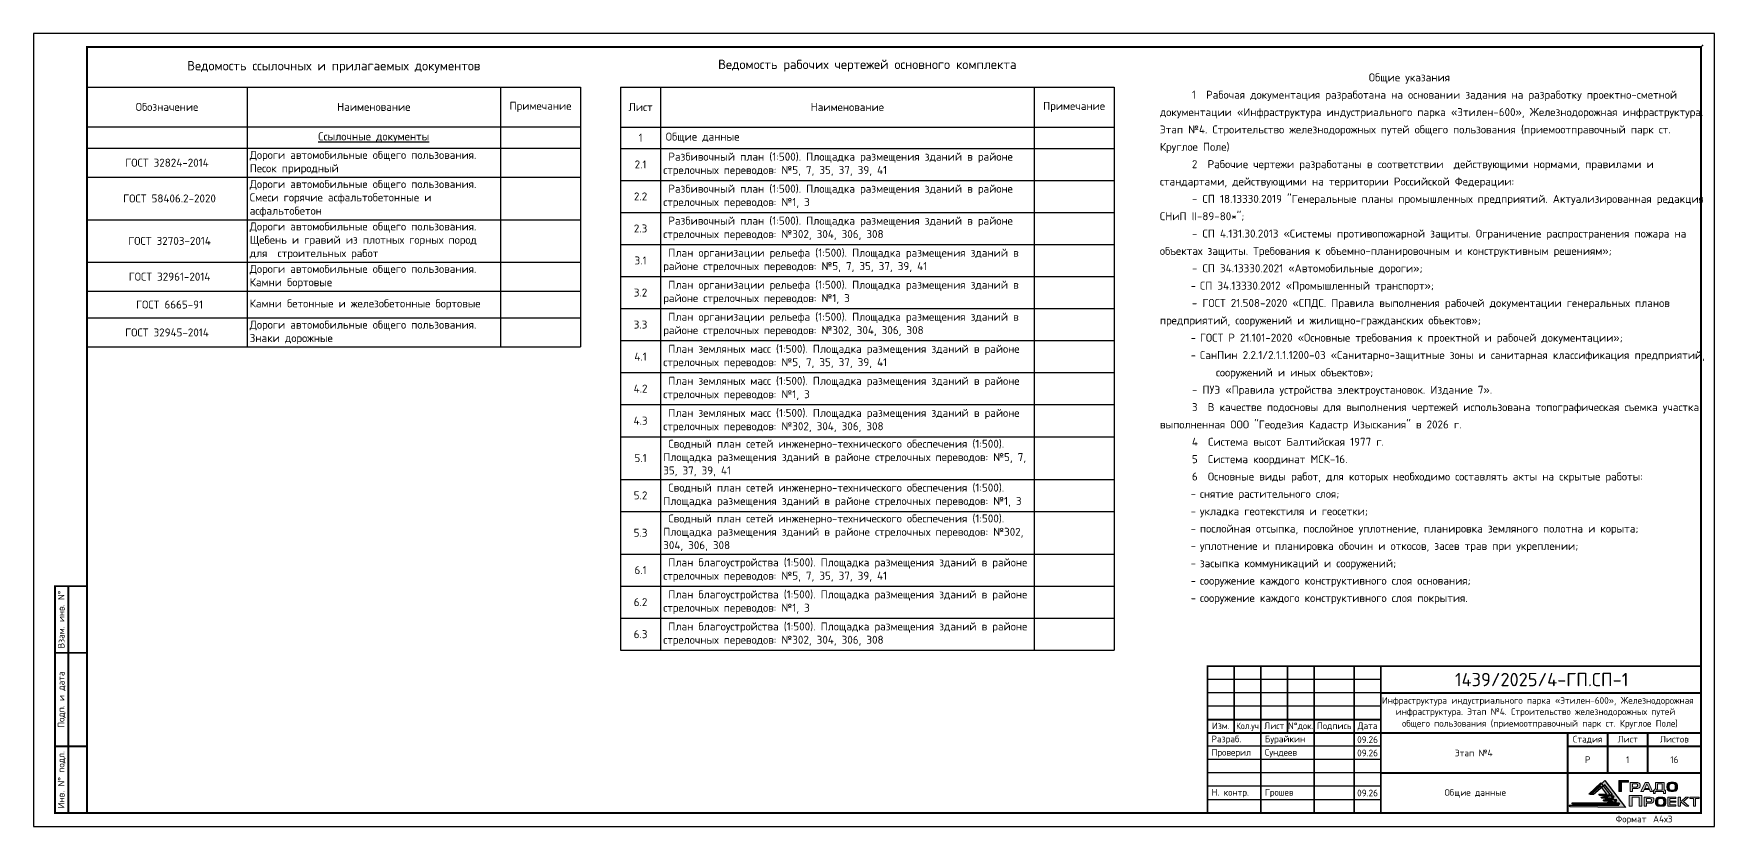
# Paper-space layout 'л.1_ОД' of a CAD drawing. Header units: metres. Extents: x 0 to 630, y 0 to 297.
import ezdxf
from ezdxf.enums import TextEntityAlignment as Align

# ---------------------------------------------------------------- set-up
doc = ezdxf.new("R2010")
doc.units = ezdxf.units.M
doc.layers.add('_Рамка-текст', color=7, linetype='Continuous')
doc.layers.add('ПП_Рамка_ДинамическийФормат', color=7, linetype='Continuous')
doc.layers.add('Текст', color=7, linetype='Continuous', lineweight=30)
doc.styles.add('ISOCPEUR', font='isocpeur.ttf')
doc.styles.add('СПДС', font='isocpeur.ttf')
doc.styles.add('СПДС 2.5', font='isocpeur.ttf', dxfattribs={"width": 0.8, "height": 2.5})

# ---------------------------------------------------------------- blocks, each defined once
blk = doc.blocks.new('*U8')
at = {"layer": 'ПП_Рамка_ДинамическийФормат', "linetype": 'Continuous', "lineweight": 30, "true_color": 0x0c6001}
h = blk.add_hatch(color=88, dxfattribs=at)
h.dxf.hatch_style = 1
h.paths.add_polyline_path([(583.4, 11.89), (588.95, 17.21), (596.72, 7.1), (575.95, 7.34), (575.59, 7.93), (594.24, 7.93), (593.87, 8.41), (594.5, 8.41), (594.28, 8.69), (590.46, 8.69), (590.04, 9.24), (593.23, 9.24), (592.86, 9.72), (593.49, 9.73), (593.27, 10), (589.47, 10), (589.04, 10.56), (592.22, 10.56), (591.86, 11.03), (592.48, 11.04), (592.26, 11.33), (588.45, 11.32), (588.02, 11.87), (591.84, 11.88), (588.98, 15.58), (584.72, 11.89)])
at = {"layer": 'ПП_Рамка_ДинамическийФормат', "linetype": 'Continuous', "lineweight": 30, "true_color": 0x033c8c}
h = blk.add_hatch(color=156, dxfattribs=at)
h.dxf.hatch_style = 1
h.paths.add_polyline_path([(582.93, 12.05), (587.41, 16.35), (593.69, 8.19), (576.92, 8.38), (576.62, 8.85), (591.68, 8.85), (591.39, 9.24), (591.89, 9.24), (591.72, 9.47), (588.63, 9.47), (588.29, 9.91), (590.87, 9.91), (590.57, 10.3), (591.08, 10.3), (590.9, 10.53), (587.83, 10.53), (587.48, 10.98), (590.05, 10.98), (589.76, 11.36), (590.26, 11.36), (590.08, 11.6), (587.01, 11.59), (586.66, 12.04), (589.74, 12.04), (587.44, 15.03), (584, 12.05)])
at = {"layer": 'ПП_Рамка_ДинамическийФормат', "linetype": 'Continuous', "lineweight": 0, "true_color": 0x033c8c}
h = blk.add_hatch(color=156, dxfattribs=at)
h.dxf.hatch_style = 1
h.paths.add_polyline_path([(594.23, 13.1), (595.23, 13.1), (595.23, 16.53), (597.8, 16.53), (597.8, 17.14), (594.23, 17.14)])
h = blk.add_hatch(color=156, dxfattribs=at)
h.dxf.hatch_style = 1
h.paths.add_polyline_path([(601.81, 16.19, 0.129761), (600.77, 16.46), (598.48, 16.46), (598.48, 13.1), (599.33, 13.1), (599.33, 14.21), (600.8, 14.21, 0.148195), (601.76, 14.43, 0.229809), (602.12, 15.01), (602.12, 15.6, 0.271278)])
h.paths.add_polyline_path([(599.32, 15.95), (600.58, 15.95, -0.094959), (600.98, 15.88, -0.198887), (601.19, 15.68, -0.099141), (601.26, 15.31, -0.182798), (601.11, 14.9, -0.188884), (600.82, 14.74, -0.015492), (600.55, 14.72), (599.32, 14.72)], flags=16)
h.paths.add_polyline_path([(605.32, 16.48), (604.01, 16.48), (602.49, 13.1), (603.39, 13.1), (603.65, 13.79), (605.68, 13.79), (605.99, 13.1), (606.83, 13.1)])
h.paths.add_polyline_path([(604.67, 15.96), (605.5, 14.23), (603.87, 14.23)], flags=16)
h.paths.add_polyline_path([(611.21, 16.47), (607.94, 16.47), (607.94, 14.64, -0.224), (607.59, 13.73), (607.48, 13.62), (607.13, 13.62), (607.13, 12.35), (607.83, 12.35), (607.83, 13.1), (610.91, 13.1), (610.91, 12.36), (611.64, 12.36), (611.64, 13.62), (611.21, 13.62)])
h.paths.add_polyline_path([(608.73, 15.97), (610.42, 15.97), (610.42, 13.6), (608.33, 13.6), (608.34, 13.66), (608.41, 13.69), (608.48, 13.76, 0.193412), (608.73, 14.4)], flags=16)
h.paths.add_polyline_path([(602.77, 11.58), (598.11, 11.58), (598.11, 7.56), (599.13, 7.56), (599.13, 10.93), (601.75, 10.93), (601.75, 7.56), (602.77, 7.56)])
h.paths.add_polyline_path([(607.29, 9.47), (607.29, 10.05, 0.311605), (607.01, 10.64, 0.129761), (605.97, 10.91), (603.68, 10.91), (603.68, 7.56), (604.53, 7.56), (604.53, 8.66), (606, 8.66, 0.148195), (606.96, 8.89, 0.267677)])
h.paths.add_polyline_path([(604.53, 10.41), (605.78, 10.41, -0.094959), (606.19, 10.33, -0.198887), (606.4, 10.13, -0.099141), (606.47, 9.76, -0.182798), (606.32, 9.35, -0.188884), (606.03, 9.2, -0.015492), (605.76, 9.18), (604.53, 9.18)], flags=16)
h.paths.add_polyline_path([(615.51, 9.48), (613.33, 9.48), (613.33, 10.41), (615.61, 10.41), (615.61, 10.91), (612.53, 10.91), (612.53, 7.56), (615.61, 7.56), (615.61, 8.01), (613.33, 8.01), (613.33, 9.04), (615.51, 9.04)])
h.paths.add_polyline_path([(617.25, 10.91), (616.45, 10.91), (616.45, 7.56), (617.25, 7.56), (617.25, 9), (617.73, 9), (619.41, 7.56), (620.42, 7.56), (618.4, 9.26), (620.26, 10.91), (619.28, 10.91), (617.72, 9.5), (617.25, 9.5)])
h.paths.add_polyline_path([(622.96, 10.4), (624.32, 10.4), (624.32, 10.91), (620.79, 10.91), (620.79, 10.4), (622.15, 10.4), (622.15, 7.56), (622.96, 7.56)])
h = blk.add_hatch(color=156, dxfattribs=at)
h.dxf.hatch_style = 1
edge = h.paths.add_edge_path()
edge.add_spline(control_points=[(614.18, 13.1), (614.31, 13.1), (614.55, 13.1), (614.88, 13.12), (615.17, 13.17), (615.43, 13.26), (615.66, 13.35), (615.86, 13.54), (616.04, 13.82), (616.16, 14.32), (616.15, 14.7), (616.14, 14.94), (616.14, 15.1), (616.14, 15.39), (616.04, 15.79), (615.86, 16.07), (615.66, 16.26), (615.43, 16.36), (615.17, 16.45), (614.88, 16.5), (614.55, 16.51), (614.31, 16.51), (614.18, 16.51), (614.05, 16.51), (613.82, 16.51), (613.49, 16.5), (613.2, 16.45), (612.94, 16.36), (612.71, 16.26), (612.51, 16.07), (612.33, 15.79), (612.23, 15.39), (612.23, 15.1), (612.23, 14.94), (612.22, 14.7), (612.21, 14.32), (612.33, 13.82), (612.51, 13.54), (612.71, 13.35), (612.94, 13.26), (613.2, 13.17), (613.49, 13.12), (613.82, 13.1), (614.05, 13.1), (614.18, 13.1)], knot_values=[0, 0, 0, 0, 0.392432, 0.709081, 0.998708, 1.278127, 1.53821, 1.728059, 2.110629, 2.5013, 3.242256, 3.242256, 3.242256, 3.711066, 4.101736, 4.484307, 4.674156, 4.934238, 5.213657, 5.503284, 5.819934, 6.212366, 6.212366, 6.212366, 6.590896, 6.907546, 7.197173, 7.476592, 7.736674, 7.926524, 8.309094, 8.699764, 9.168574, 9.168574, 9.168574, 9.90953, 10.300201, 10.682771, 10.87262, 11.132703, 11.412122, 11.701749, 12.018398, 12.396929, 12.396929, 12.396929, 12.396929], degree=3, periodic=0)
edge = h.paths.add_edge_path(flags=16)
edge.add_spline(control_points=[(613.07, 14.94), (613.07, 14.88), (613.07, 14.8), (613.07, 14.81), (613.07, 14.69), (613.06, 14.48), (613.1, 14.21), (613.14, 14), (613.23, 13.87), (613.29, 13.75), (613.41, 13.68), (613.54, 13.61), (613.7, 13.6), (613.89, 13.59), (614.04, 13.58), (614.15, 13.58), (614.18, 13.58), (614.22, 13.58), (614.32, 13.58), (614.48, 13.59), (614.66, 13.6), (614.83, 13.61), (614.96, 13.68), (615.07, 13.74), (615.14, 13.87), (615.22, 13.99), (615.27, 14.2), (615.31, 14.47), (615.3, 14.69), (615.3, 14.81), (615.3, 14.93), (615.31, 15.14), (615.27, 15.41), (615.23, 15.62), (615.14, 15.75), (615.07, 15.87), (614.96, 15.93), (614.83, 16), (614.66, 16.01), (614.48, 16.02), (614.32, 16.03), (614.22, 16.03), (614.19, 16.03), (614.15, 16.03), (614.05, 16.03), (613.89, 16.02), (613.71, 16.01), (613.54, 16), (613.41, 15.93), (613.3, 15.87), (613.23, 15.75), (613.15, 15.62), (613.1, 15.41), (613.06, 15.14), (613.07, 15), (613.07, 14.94)], knot_values=[0, 0, 0, 0, 1, 2, 3, 4, 5, 6, 7, 8, 9, 10, 11, 12, 13, 14, 15, 16, 17, 18, 19, 20, 21, 22, 23, 24, 25, 26, 27, 28, 29, 30, 31, 32, 33, 34, 35, 36, 37, 38, 39, 40, 41, 42, 43, 44, 45, 46, 47, 48, 49, 50, 51, 52, 53, 53, 53, 53], degree=3, periodic=0)
h = blk.add_hatch(color=156, dxfattribs=at)
h.dxf.hatch_style = 1
edge = h.paths.add_edge_path()
edge.add_spline(control_points=[(609.88, 7.56), (610.01, 7.56), (610.25, 7.56), (610.58, 7.56), (610.87, 7.58), (611.14, 7.67), (611.36, 7.76), (611.57, 7.96), (611.74, 8.23), (611.86, 8.73), (611.85, 9.11), (611.85, 9.36), (611.85, 9.51), (611.85, 9.8), (611.74, 10.21), (611.57, 10.48), (611.36, 10.68), (611.14, 10.77), (610.87, 10.86), (610.58, 10.91), (610.25, 10.91), (610.01, 10.91), (609.88, 10.91), (609.76, 10.91), (609.52, 10.91), (609.2, 10.91), (608.9, 10.86), (608.64, 10.77), (608.41, 10.68), (608.21, 10.48), (608.04, 10.21), (607.93, 9.8), (607.93, 9.51), (607.93, 9.36), (607.92, 9.11), (607.91, 8.73), (608.04, 8.23), (608.21, 7.96), (608.41, 7.76), (608.64, 7.67), (608.9, 7.58), (609.2, 7.56), (609.52, 7.56), (609.76, 7.56), (609.88, 7.56)], knot_values=[0, 0, 0, 0, 0.392432, 0.709081, 0.998708, 1.278127, 1.53821, 1.728059, 2.110629, 2.5013, 3.242256, 3.242256, 3.242256, 3.711066, 4.101736, 4.484307, 4.674156, 4.934238, 5.213657, 5.503284, 5.819934, 6.212366, 6.212366, 6.212366, 6.590896, 6.907546, 7.197173, 7.476592, 7.736674, 7.926524, 8.309094, 8.699764, 9.168574, 9.168574, 9.168574, 9.90953, 10.300201, 10.682771, 10.87262, 11.132703, 11.412122, 11.701749, 12.018398, 12.396929, 12.396929, 12.396929, 12.396929], degree=3, periodic=0)
edge = h.paths.add_edge_path(flags=16)
edge.add_spline(control_points=[(608.77, 9.35), (608.78, 9.3), (608.78, 9.22), (608.78, 9.22), (608.77, 9.11), (608.77, 8.89), (608.81, 8.62), (608.85, 8.41), (608.93, 8.28), (609, 8.16), (609.11, 8.1), (609.24, 8.03), (609.41, 8.02), (609.59, 8), (609.75, 8), (609.85, 8), (609.89, 8), (609.92, 8), (610.03, 8), (610.19, 8), (610.37, 8.01), (610.53, 8.02), (610.66, 8.09), (610.78, 8.16), (610.85, 8.28), (610.93, 8.4), (610.97, 8.61), (611.01, 8.88), (611.01, 9.1), (611, 9.22), (611.01, 9.34), (611.01, 9.55), (610.97, 9.82), (610.93, 10.03), (610.85, 10.16), (610.78, 10.28), (610.67, 10.34), (610.53, 10.42), (610.37, 10.42), (610.19, 10.44), (610.03, 10.44), (609.93, 10.44), (609.89, 10.44), (609.85, 10.44), (609.75, 10.44), (609.59, 10.44), (609.41, 10.42), (609.25, 10.41), (609.11, 10.34), (609, 10.28), (608.93, 10.16), (608.85, 10.03), (608.81, 9.82), (608.77, 9.55), (608.77, 9.41), (608.77, 9.35)], knot_values=[0, 0, 0, 0, 1, 2, 3, 4, 5, 6, 7, 8, 9, 10, 11, 12, 13, 14, 15, 16, 17, 18, 19, 20, 21, 22, 23, 24, 25, 26, 27, 28, 29, 30, 31, 32, 33, 34, 35, 36, 37, 38, 39, 40, 41, 42, 43, 44, 45, 46, 47, 48, 49, 50, 51, 52, 53, 53, 53, 53], degree=3, periodic=0)
at = {"layer": 'ПП_Рамка_ДинамическийФормат'}
blk.add_lwpolyline([(0, 0), (630, 0), (630, 297), (0, 297)], close=True, dxfattribs=at)
at = {"layer": 'ПП_Рамка_ДинамическийФормат', "const_width": 0.7}
for points in [[(20, 5), (625, 5), (625, 292), (20, 292)], [(8, 5), (20, 5), (20, 90), (8, 90)], [(440, 60), (440, 5), (625, 5), (625, 60)]]:
    blk.add_lwpolyline(points, close=True, dxfattribs=at)
for points in [[(13, 5), (13, 90)], [(20, 65), (8, 65)], [(450, 60), (450, 35)], [(460, 60), (460, 5)], [(470, 60), (470, 35)], [(480, 60), (480, 5)], [(495, 60), (495, 5)], [(505, 60), (505, 5)], [(505, 50), (625, 50)], [(505, 40), (440, 40)], [(505, 35), (440, 35)], [(505, 35), (625, 35)], [(575, 35), (575, 5)], [(590, 35), (590, 20)], [(605, 35), (605, 20)], [(20, 30), (8, 30)], [(625, 30), (575, 30)], [(505, 20), (625, 20)]]:
    blk.add_lwpolyline(points, dxfattribs=at)
at = {"layer": 'ПП_Рамка_ДинамическийФормат'}
for points in [[(505, 55), (440, 55)], [(505, 50), (440, 50)], [(505, 45), (440, 45)], [(505, 30), (440, 30)], [(505, 25), (440, 25)], [(505, 20), (440, 20)], [(505, 15), (440, 15)], [(505, 10), (440, 10)]]:
    blk.add_lwpolyline(points, dxfattribs=at)
at = {"layer": 'ПП_Рамка_ДинамическийФормат', "color": 88, "linetype": 'Continuous', "lineweight": 30, "true_color": 0x0c6001}
blk.add_lwpolyline([(583.4, 11.89), (588.95, 17.21), (596.72, 7.1), (575.95, 7.34), (575.59, 7.93), (594.24, 7.93), (593.87, 8.41), (594.5, 8.41), (594.28, 8.69), (590.46, 8.69), (590.04, 9.24), (593.23, 9.24), (592.86, 9.72), (593.49, 9.73), (593.27, 10), (589.47, 10), (589.04, 10.56), (592.22, 10.56), (591.86, 11.03), (592.48, 11.04), (592.26, 11.33), (588.45, 11.32), (588.02, 11.87), (591.84, 11.88), (588.98, 15.58), (584.72, 11.89)], close=True, dxfattribs=at)
at = {"layer": 'ПП_Рамка_ДинамическийФормат', "color": 7, "linetype": 'Continuous', "lineweight": 30, "true_color": 0xffffff}
blk.add_lwpolyline([(582.93, 12.05), (587.41, 16.35), (593.69, 8.19), (576.92, 8.38), (576.62, 8.85), (591.68, 8.85), (591.39, 9.24), (591.89, 9.24), (591.72, 9.47), (588.63, 9.47), (588.29, 9.91), (590.87, 9.91), (590.57, 10.3), (591.08, 10.3), (590.9, 10.53), (587.83, 10.53), (587.48, 10.98), (590.05, 10.98), (589.76, 11.36), (590.26, 11.36), (590.08, 11.6), (587.01, 11.59), (586.66, 12.04), (589.74, 12.04), (587.44, 15.03), (584, 12.05)], close=True, dxfattribs=at)
at = {"layer": 'ПП_Рамка_ДинамическийФормат', "color": 156, "linetype": 'Continuous', "lineweight": 0, "true_color": 0x033c8c}
blk.add_lwpolyline([(594.23, 13.1), (594.23, 17.14), (597.8, 17.14), (597.8, 16.53), (595.23, 16.53), (595.23, 13.1), (594.23, 13.1)], dxfattribs=at)
for points in [[(598.48, 13.1), (598.48, 16.46), (600.77, 16.46, -0.129761), (601.81, 16.19, -0.271278), (602.12, 15.6), (602.12, 15.01, -0.229809), (601.76, 14.43, -0.148195), (600.8, 14.21), (599.33, 14.21), (599.33, 13.1), (598.48, 13.1)], [(607.94, 16.47), (611.21, 16.47), (611.21, 13.62), (611.64, 13.62), (611.64, 12.36), (610.91, 12.36), (610.91, 13.1), (607.83, 13.1), (607.83, 12.35), (607.13, 12.35), (607.13, 13.62), (607.48, 13.62), (607.59, 13.73, 0.224), (607.94, 14.64), (607.94, 16.47)], [(603.68, 7.56), (603.68, 10.91), (605.97, 10.91, -0.129761), (607.01, 10.64, -0.311605), (607.29, 10.05), (607.29, 9.47, -0.267677), (606.96, 8.89, -0.148195), (606, 8.66), (604.53, 8.66), (604.53, 7.56), (603.68, 7.56)]]:
    blk.add_lwpolyline(points, format="xyb", dxfattribs=at)
for points in [[(599.32, 15.95), (600.58, 15.95, -0.094959), (600.98, 15.88, -0.198887), (601.19, 15.68, -0.099141), (601.26, 15.31, -0.182798), (601.11, 14.9, -0.188884), (600.82, 14.74, -0.015492), (600.55, 14.72), (599.32, 14.72), (599.32, 15.95)], [(608.73, 15.97), (610.42, 15.97), (610.42, 13.6), (608.33, 13.6), (608.34, 13.66), (608.41, 13.69), (608.48, 13.76, 0.193412), (608.73, 14.4), (608.73, 15.97)], [(604.53, 10.41), (605.78, 10.41, -0.094959), (606.19, 10.33, -0.198887), (606.4, 10.13, -0.099141), (606.47, 9.76, -0.182798), (606.32, 9.35, -0.188884), (606.03, 9.2, -0.015492), (605.76, 9.18), (604.53, 9.18), (604.53, 10.41)]]:
    blk.add_lwpolyline(points, format="xyb", close=True, dxfattribs=at)
for points in [[(602.49, 13.1), (604.01, 16.48), (605.32, 16.48), (606.83, 13.1), (605.99, 13.1), (605.68, 13.79), (603.65, 13.79), (603.39, 13.1)], [(603.87, 14.23), (605.5, 14.23), (604.67, 15.96), (603.87, 14.23)], [(602.77, 7.56), (602.77, 11.58), (598.11, 11.58), (598.11, 7.56), (599.13, 7.56), (599.13, 10.93), (601.75, 10.93), (601.75, 7.56)], [(612.53, 10.91), (612.53, 7.56), (615.61, 7.56), (615.61, 8.01), (613.33, 8.01), (613.33, 9.04), (615.51, 9.04), (615.51, 9.48), (613.33, 9.48), (613.33, 10.41), (615.61, 10.41), (615.61, 10.91)], [(616.45, 10.91), (617.25, 10.91), (617.25, 9.5), (617.72, 9.5), (619.28, 10.91), (620.26, 10.91), (618.4, 9.26), (620.42, 7.56), (619.41, 7.56), (617.73, 9), (617.25, 9), (617.25, 7.56), (616.45, 7.56)], [(622.15, 7.56), (622.15, 10.4), (620.79, 10.4), (620.79, 10.91), (624.32, 10.91), (624.32, 10.4), (622.96, 10.4), (622.96, 7.56)]]:
    blk.add_lwpolyline(points, close=True, dxfattribs=at)
for points in [[(614.18, 13.1), (614.31, 13.1), (614.55, 13.1), (614.88, 13.12), (615.17, 13.17), (615.43, 13.26), (615.66, 13.35), (615.86, 13.54), (616.04, 13.82), (616.16, 14.32), (616.15, 14.7), (616.14, 14.94), (616.14, 15.1), (616.14, 15.39), (616.04, 15.79), (615.86, 16.07), (615.66, 16.26), (615.43, 16.36), (615.17, 16.45), (614.88, 16.5), (614.55, 16.51), (614.31, 16.51), (614.18, 16.51), (614.05, 16.51), (613.82, 16.51), (613.49, 16.5), (613.2, 16.45), (612.94, 16.36), (612.71, 16.26), (612.51, 16.07), (612.33, 15.79), (612.23, 15.39), (612.23, 15.1), (612.23, 14.94), (612.22, 14.7), (612.21, 14.32), (612.33, 13.82), (612.51, 13.54), (612.71, 13.35), (612.94, 13.26), (613.2, 13.17), (613.49, 13.12), (613.82, 13.1), (614.05, 13.1), (614.18, 13.1)], [(609.88, 7.56), (610.01, 7.56), (610.25, 7.56), (610.58, 7.56), (610.87, 7.58), (611.14, 7.67), (611.36, 7.76), (611.57, 7.96), (611.74, 8.23), (611.86, 8.73), (611.85, 9.11), (611.85, 9.36), (611.85, 9.51), (611.85, 9.8), (611.74, 10.21), (611.57, 10.48), (611.36, 10.68), (611.14, 10.77), (610.87, 10.86), (610.58, 10.91), (610.25, 10.91), (610.01, 10.91), (609.88, 10.91), (609.76, 10.91), (609.52, 10.91), (609.2, 10.91), (608.9, 10.86), (608.64, 10.77), (608.41, 10.68), (608.21, 10.48), (608.04, 10.21), (607.93, 9.8), (607.93, 9.51), (607.93, 9.36), (607.92, 9.11), (607.91, 8.73), (608.04, 8.23), (608.21, 7.96), (608.41, 7.76), (608.64, 7.67), (608.9, 7.58), (609.2, 7.56), (609.52, 7.56), (609.76, 7.56), (609.88, 7.56)]]:
    blk.add_open_spline(points, degree=3, knots=[0, 0, 0, 0, 0.392432, 0.709081, 0.998708, 1.278127, 1.53821, 1.728059, 2.110629, 2.5013, 3.242256, 3.242256, 3.242256, 3.711066, 4.101736, 4.484307, 4.674156, 4.934238, 5.213657, 5.503284, 5.819934, 6.212366, 6.212366, 6.212366, 6.590896, 6.907546, 7.197173, 7.476592, 7.736674, 7.926524, 8.309094, 8.699764, 9.168574, 9.168574, 9.168574, 9.90953, 10.300201, 10.682771, 10.87262, 11.132703, 11.412122, 11.701749, 12.018398, 12.396929, 12.396929, 12.396929, 12.396929], dxfattribs=at)
for points in [[(613.07, 14.94), (613.07, 14.88), (613.07, 14.8), (613.07, 14.81), (613.07, 14.69), (613.06, 14.48), (613.1, 14.21), (613.14, 14), (613.23, 13.87), (613.29, 13.75), (613.41, 13.68), (613.54, 13.61), (613.7, 13.6), (613.89, 13.59), (614.04, 13.58), (614.15, 13.58), (614.18, 13.58), (614.22, 13.58), (614.32, 13.58), (614.48, 13.59), (614.66, 13.6), (614.83, 13.61), (614.96, 13.68), (615.07, 13.74), (615.14, 13.87), (615.22, 13.99), (615.27, 14.2), (615.31, 14.47), (615.3, 14.69), (615.3, 14.81), (615.3, 14.93), (615.31, 15.14), (615.27, 15.41), (615.23, 15.62), (615.14, 15.75), (615.07, 15.87), (614.96, 15.93), (614.83, 16), (614.66, 16.01), (614.48, 16.02), (614.32, 16.03), (614.22, 16.03), (614.19, 16.03), (614.15, 16.03), (614.05, 16.03), (613.89, 16.02), (613.71, 16.01), (613.54, 16), (613.41, 15.93), (613.3, 15.87), (613.23, 15.75), (613.15, 15.62), (613.1, 15.41), (613.06, 15.14), (613.07, 15), (613.07, 14.94)], [(608.77, 9.35), (608.78, 9.3), (608.78, 9.22), (608.78, 9.22), (608.77, 9.11), (608.77, 8.89), (608.81, 8.62), (608.85, 8.41), (608.93, 8.28), (609, 8.16), (609.11, 8.1), (609.24, 8.03), (609.41, 8.02), (609.59, 8), (609.75, 8), (609.85, 8), (609.89, 8), (609.92, 8), (610.03, 8), (610.19, 8), (610.37, 8.01), (610.53, 8.02), (610.66, 8.09), (610.78, 8.16), (610.85, 8.28), (610.93, 8.4), (610.97, 8.61), (611.01, 8.88), (611.01, 9.1), (611, 9.22), (611.01, 9.34), (611.01, 9.55), (610.97, 9.82), (610.93, 10.03), (610.85, 10.16), (610.78, 10.28), (610.67, 10.34), (610.53, 10.42), (610.37, 10.42), (610.19, 10.44), (610.03, 10.44), (609.93, 10.44), (609.89, 10.44), (609.85, 10.44), (609.75, 10.44), (609.59, 10.44), (609.41, 10.42), (609.25, 10.41), (609.11, 10.34), (609, 10.28), (608.93, 10.16), (608.85, 10.03), (608.81, 9.82), (608.77, 9.55), (608.77, 9.41), (608.77, 9.35)]]:
    blk.add_open_spline(points, degree=3, dxfattribs=at)
at = {"layer": 'ПП_Рамка_ДинамическийФормат'}
blk.add_point((625.5, 292.5), dxfattribs=at)
at = {"layer": 'ПП_Рамка_ДинамическийФормат', "style": 'ISOCPEUR'}
for s, p in [('Взам. инв. N%%D', (12.33, 77.5)), ('Подп. и дата', (12.33, 47.5)), ('Инв. N%%D подл.', (12.33, 17.5))]:
    blk.add_text(s, height=2.5, rotation=90, dxfattribs=at).set_placement(p, align=Align.BOTTOM_CENTER)
at = {"layer": 'ПП_Рамка_ДинамическийФормат', "style": 'СПДС'}
for s, p in [('Изм.', (445, 35.67)), ('Лист', (465, 35.67)), ('N%%Dдок.', (475, 35.67)), ('Подпись', (487.5, 35.67)), ('Дата', (500, 35.67)), ('Стадия', (582.5, 30.67)), ('Лист', (597.5, 30.67)), ('Листов', (615, 30.67))]:
    blk.add_text(s, height=2.5, dxfattribs=at).set_placement(p, align=Align.BOTTOM_CENTER)
at = {"layer": 'ПП_Рамка_ДинамическийФормат', "style": 'СПДС', "width": 0.9}
blk.add_text('Кол.уч', height=2.5, dxfattribs=at).set_placement((455, 35.67), align=Align.BOTTOM_CENTER)
at = {"layer": 'ПП_Рамка_ДинамическийФормат', "style": 'ISOCPEUR'}
blk.add_text('Формат', height=2.5, dxfattribs=at).set_placement((593, 1.5))
at = {"layer": 'ПП_Рамка_ДинамическийФормат', "style": 'СПДС', "flags": 4}
for tag, height, p in [('ШИФР', 5, (565, 55)), ('ОБЪЕКТ', 2.5, (565, 42.5)), ('ПОДОБЪЕКТ', 2.5, (540, 27.5)), ('СТАДИЯ', 2.5, (582.5, 25)), ('ЛИСТ', 2.5, (597.5, 25)), ('ЛИСТОВ', 2.5, (615, 25)), ('ЧЕРТЕЖ', 2.5, (540, 12.5))]:
    blk.add_attdef(tag, text='', height=height, dxfattribs=at).set_placement(p, align=Align.MIDDLE_CENTER)
at = {"layer": 'ПП_Рамка_ДинамическийФормат', "style": 'СПДС'}
for tag, p, flags in [('СПЕЦ_1', (441.5, 31.5), 12), ('ФАМИЛИЯ_1', (461.5, 31.5), 4), ('СПЕЦ_2', (441.5, 26.5), 12), ('ФАМИЛИЯ_2', (461.5, 26.5), 4), ('СПЕЦ_3', (441.5, 21.5), 12), ('СПЕЦ_4', (441.5, 16.5), 12), ('ФАМИЛИЯ_3', (461.5, 21.5), 4), ('ФАМИЛИЯ_4', (461.5, 16.5), 4), ('СПЕЦ_5', (441.5, 11.5), 12), ('ФАМИЛИЯ_5', (461.5, 11.5), 4), ('СПЕЦ_6', (441.5, 6.5), 12), ('ФАМИЛИЯ_6', (461.5, 6.5), 4)]:
    blk.add_attdef(tag, p, '', height=2.5, dxfattribs=dict(at, flags=flags))
blk.add_attdef('ФОРМАТ', (607, 1.5), '', height=2.5, dxfattribs=at)
blk = doc.blocks.new('*T385')
at = {"layer": 'Текст', "color": 0, "lineweight": -2, "transparency": 16777216}
for p, q in [((0, -16), (15, -16)), ((0, -16), (0, -227)), ((15, -16), (15, -227)), ((155, -16), (155, -227)), ((185, -16), (185, -227)), ((0, -31), (185, -31)), ((0, -39), (185, -39)), ((0, -51), (185, -51)), ((0, -63), (185, -63)), ((0, -75), (185, -75)), ((0, -87), (185, -87)), ((0, -99), (185, -99)), ((0, -111), (185, -111)), ((0, -123), (185, -123)), ((0, -135), (185, -135)), ((0, -147), (185, -147)), ((0, -163), (185, -163)), ((0, -175), (185, -175)), ((0, -191), (185, -191)), ((0, -203), (185, -203)), ((0, -215), (185, -215)), ((0, -227), (185, -227))]:
    blk.add_line(p, q, dxfattribs=at)
at = {"layer": 'Текст', "color": 0, "linetype": 'ByBlock', "lineweight": -2, "transparency": 16777216}
blk.add_line((15, -16), (185, -16), dxfattribs=at)
at = {"layer": 'Текст', "color": 0, "transparency": 16777216, "attachment_point": 5, "style": 'ISOCPEUR'}
for s, insert, char_height, width in [('{\\C256;Ведомость рабочих чертежей основного комплекта}', (92.5, -8), 3.5, 184.88), ('Лист', (7.5, -23.5), 3, 14.88), ('Наименование', (85, -23.5), 3, 139.88), ('Примечание', (170, -23.5), 3, 29.88)]:
    blk.add_mtext(s, dxfattribs=dict(at, insert=insert, char_height=char_height, width=width))
at = {"layer": 'Текст', "transparency": 16777216, "char_height": 3, "style": 'ISOCPEUR'}
for s, insert, width, attachment_point in [('1', (7.5, -35), 14.94, 5), (' Общие данные', (15.03, -35), 139.94, 4), ('2.1', (7.5, -45), 14.94, 5), (' Разбивочный план (1:500). Площадка размещения зданий в районе стрелочных переводов: №5, 7, 35, 37, 39, 41', (16, -45), 138, 4), ('2.2', (7.5, -57), 14.94, 5), (' Разбивочный план (1:500). Площадка размещения зданий в районе стрелочных переводов: №1, 3', (16, -57), 138, 4), ('2.3', (7.5, -69), 14.94, 5), (' Разбивочный план (1:500). Площадка размещения зданий в районе стрелочных переводов: №302, 304, 306, 308', (16, -69), 138, 4), ('3.1', (7.5, -81), 14.94, 5), (' План организации рельефа (1:{\\C7;500}). Площадка размещения зданий в районе стрелочных переводов: №5, 7, 35, 37, 39, 41', (16, -81), 138, 4), ('3.2', (7.5, -93), 14.94, 5), (' План организации рельефа (1:{\\C7;500}). Площадка размещения зданий в районе стрелочных переводов: №1, 3', (16, -93), 138, 4), (' План организации рельефа (1:{\\C7;500}). Площадка размещения зданий в районе стрелочных переводов: №302, 304, 306, 308', (16, -105), 138, 4), ('3.3', (7.5, -105), 14.94, 5), (' План земляных масс (1:500). Площадка размещения зданий в районе стрелочных переводов: №5, 7, 35, 37, 39, 41', (16, -117), 138, 4), ('4.1', (7.5, -117), 14.94, 5), (' План земляных масс (1:500). Площадка размещения зданий в районе стрелочных переводов: №1, 3', (16, -129), 138, 4), ('4.2', (7.5, -129), 14.94, 5), (' План земляных масс (1:500). Площадка размещения зданий в районе стрелочных переводов: №302, 304, 306, 308', (16, -141), 138, 4), ('4.3', (7.5, -141), 14.94, 5), (' Сводный план сетей инженерно-технического обеспечения (1:500). Площадка размещения зданий в районе стрелочных переводов: №5, 7, 35, 37, 39, 41', (16, -155), 138, 4), ('5.1', (7.5, -155), 14.94, 5), ('5.2', (7.5, -169), 14.94, 5), (' Сводный план сетей инженерно-технического обеспечения (1:500). Площадка размещения зданий в районе стрелочных переводов: №1, 3', (16, -169), 138, 4), (' Сводный план сетей инженерно-технического обеспечения (1:500). Площадка размещения зданий в районе стрелочных переводов: №302, 304, 306, 308', (16, -183), 138, 4), ('5.3', (7.5, -183), 14.94, 5), (' План благоустройства (1:500). Площадка размещения зданий в районе стрелочных переводов: №5, 7, 35, 37, 39, 41', (16, -197), 138, 4), ('6.1', (7.5, -197), 14.94, 5), ('6.2', (7.5, -209), 14.94, 5), (' План благоустройства (1:500). Площадка размещения зданий в районе стрелочных переводов: №1, 3', (16, -209), 138, 4), ('6.3', (7.5, -221), 14.94, 5), (' План благоустройства (1:500). Площадка размещения зданий в районе стрелочных переводов: №302, 304, 306, 308', (16, -221), 138, 4)]:
    blk.add_mtext(s, dxfattribs=dict(at, insert=insert, width=width, attachment_point=attachment_point))
blk = doc.blocks.new('*T386')
at = {"layer": 'Текст', "color": 0, "lineweight": -2, "transparency": 16777216}
for p, q in [((0, -15), (60, -15)), ((0, -15), (0, -112.4)), ((60, -15), (60, -112.4)), ((155, -15), (155, -112.4)), ((185, -15), (185, -112.4)), ((0, -29.9), (185, -29.9)), ((0, -37.9), (185, -37.9)), ((0, -48.8), (185, -48.8)), ((0, -64.7), (185, -64.7)), ((0, -80.6), (185, -80.6)), ((0, -91.5), (185, -91.5)), ((0, -101.5), (185, -101.5)), ((0, -112.4), (185, -112.4))]:
    blk.add_line(p, q, dxfattribs=at)
at = {"layer": 'Текст', "color": 0, "linetype": 'ByBlock', "lineweight": -2, "transparency": 16777216}
blk.add_line((60, -15), (185, -15), dxfattribs=at)
at = {"layer": 'Текст', "color": 0, "transparency": 16777216, "attachment_point": 5, "style": 'ISOCPEUR'}
for s, insert, char_height, width in [('{\\fISOCPEUR|b0|i0|c204|p34;Ведомость ссылочных и прилагаемых документов}', (92.5, -7.5), 3.5, 184.88), ('{\\C7;Обозначение}', (30, -22.45), 3, 59.88), ('{\\C7;Наименование}', (107.5, -22.45), 3, 94.88), ('{\\C7;Примечание}', (170, -22.45), 3, 29.88)]:
    blk.add_mtext(s, dxfattribs=dict(at, insert=insert, char_height=char_height, width=width))
at = {"layer": 'Текст', "transparency": 16777216, "char_height": 3, "style": 'ISOCPEUR'}
for s, insert, width, attachment_point in [('{\\L\\C7;Ссылочные документы}', (107.5, -33.9), 94.94, 5), ('ГОСТ 32824-2014', (30, -43.35), 59.94, 5), ('Дороги автомобильные общего пользования. Песок природный', (61, -43.35), 93, 4), ('Дороги автомобильные общего пользования. Смеси горячие асфальтобетонные и асфальтобетон', (61, -56.75), 93, 4), (' ГОСТ 58406.2-2020', (30, -56.75), 59.94, 5), ('Дороги автомобильные общего пользования. Щебень и гравий из плотных горных пород для  строительных работ ', (61, -72.65), 93, 4), (' ГОСТ 32703-2014', (30, -72.65), 59.94, 5), ('Дороги автомобильные общего пользования. Камни бортовые', (61, -86.05), 93, 4), (' ГОСТ 32961-2014', (30, -86.05), 59.94, 5), (' ГОСТ 6665-91', (30, -96.5), 59.94, 5), ('Камни бетонные и железобетонные бортовые', (61, -96.5), 93, 4), ('ГОСТ 32945-2014', (30, -106.95), 59.94, 5), ('Дороги автомобильные общего пользования. Знаки дорожные', (61, -106.95), 93, 4)]:
    blk.add_mtext(s, dxfattribs=dict(at, insert=insert, width=width, attachment_point=attachment_point))

psp = doc.layouts.new('л.1_ОД')

# ---------------------------------------------------------------- block references
for name, p in [('*T386', (20, 292)), ('*T385', (220, 293))]:
    psp.add_blockref(name, p)
at = {"layer": 'ПП_Рамка_ДинамическийФормат'}
ref = psp.add_blockref('*U8', (0, 0), dxfattribs=at)
ref.add_attrib('ШИФР_001', '1439/2025/4-ГП.СП-1', (532.75, 52.5), dxfattribs={"height": 5, "style": 'СПДС', "flags": 4})
ref.add_attrib('ОБЪЕКТ_001', 'Инфраструктура индустриального парка «Этилен-600», Железнодорожная', (505.37, 45.92), dxfattribs={"height": 2.5, "style": 'СПДС', "flags": 4})
ref.add_attrib('ПОДОБЪЕКТ_001', 'Этап №4', (532.75, 26.25), dxfattribs={"height": 2.5, "style": 'СПДС', "flags": 4})
ref.add_attrib('ЧЕРТЕЖ_001', 'Общие данные', (528.87, 11.44), dxfattribs={"height": 2.5, "style": 'СПДС', "flags": 4})
ref.add_attrib('СТАДИЯ', 'Р', dxfattribs={"height": 2.5, "style": 'СПДС', "flags": 4}).set_placement((582.5, 25), align=Align.MIDDLE_CENTER)
ref.add_attrib('ЛИСТ', '1', dxfattribs={"height": 2.5, "style": 'СПДС', "flags": 4}).set_placement((597.5, 25), align=Align.MIDDLE_CENTER)
ref.add_attrib('ЛИСТОВ', '16', dxfattribs={"height": 2.5, "style": 'СПДС', "flags": 4}).set_placement((615, 25), align=Align.MIDDLE_CENTER)
ref.add_attrib('ФОРМАТ', 'А4х3', (607, 1.5), dxfattribs={"height": 2.5, "style": 'СПДС'})
ref.add_attrib('СПЕЦ_1', 'Разраб.', (441.5, 31.5), dxfattribs={"height": 2.5, "style": 'СПДС', "flags": 12})
ref.add_attrib('СПЕЦ_2', 'Проверил', (441.5, 26.5), dxfattribs={"height": 2.5, "style": 'СПДС', "flags": 12})
ref.add_attrib('СПЕЦ_5', 'Н. контр.', (441.5, 11.5), dxfattribs={"height": 2.5, "style": 'СПДС', "flags": 12})
ref.add_attrib('ФАМИЛИЯ_1', 'Бурайкин', (461.5, 31.5), dxfattribs={"height": 2.5, "style": 'СПДС', "flags": 4})
ref.add_attrib('ФАМИЛИЯ_2', 'Сундеев', (461.5, 26.5), dxfattribs={"height": 2.5, "style": 'СПДС', "flags": 4})
ref.add_attrib('ФАМИЛИЯ_5', 'Грошев', (461.5, 11.5), dxfattribs={"height": 2.5, "style": 'СПДС', "flags": 4})
ref.add_attrib('ОБЪЕКТ_002', 'инфраструктура. Этап №4. Строительство железнодорожных путей', (510.56, 41.75), dxfattribs={"height": 2.5, "style": 'СПДС'})
ref.add_attrib('ОБЪЕКТ_003', 'общего пользования (приемоотправочный парк ст. Круглое Поле)', (512.94, 37.33), dxfattribs={"height": 2.5, "style": 'СПДС'})

# ---------------------------------------------------------------- texts
at = {"layer": '_Рамка-текст', "char_height": 2.5, "width": 10, "attachment_point": 5, "line_spacing_factor": 1.1, "style": 'СПДС 2.5'}
for insert in [(500, 32.5), (500, 27.5), (500, 12.5)]:
    psp.add_mtext('{\\W1;09.26}', dxfattribs=dict(at, insert=insert))
at = {"layer": 'Текст', "insert": (422.16, 282.1), "char_height": 3, "width": 203.3386, "attachment_point": 1, "line_spacing_factor": 1.3, "style": 'ISOCPEUR'}
psp.add_mtext('                                         Общие указания\\P\\pi12;1  Рабочая документация разработана на основании задания на разработку проектно-сметной документации «Инфраструктура индустриального парка «Этилен-600», Железнодорожная инфраструктура. Этап №4. Строительство железнодорожных путей общего пользования (приемоотправочный парк ст. Круглое Поле)\\P2  Рабочие чертежи разработаны в соответствии  действующими нормами, правилами и стандартами, действующими на территории Российской Федерации:\\P- СП 18.13330.2019 "Генеральные планы промышленных предприятий. Актуализированная редакция СНиП II-89-80*";\\P- СП 4.131.30.2013 «Системы противопожарной защиты. Ограничение распространения пожара на объектах защиты. Требования к объемно-планировочным и конструктивным решениям»;\\P- СП 34.13330.2021 «Автомобильные дороги»;\\P\\pi-9.48,l21,t15;-^IСП 34.13330.2012 «Промышленный транспорт»;\\P\\pi12,l0,tz;- ГОСТ 21.508-2020 «СПДС. Правила выполнения рабочей документации генеральных планов предприятий, сооружений и жилищно-гражданских объектов»;\\P\\pi-9.48,l21,t15;-^IГОСТ Р 21.101-2020 «Основные требования к проектной и рабочей документации»;\\P-^IСанПин 2.2.1/2.1.1.1200-03 «Санитарно-защитные зоны и санитарная классификация предприятий, \\P\\pi0,t12,15;сооружений и иных объектов»;\\P\\pi12,l0,tz;- ПУЭ «Правила устройства электроустановок. Издание 7».\\P3  В качестве подосновы для выполнения чертежей использована топографическая съемка участка, выполненная ООО "Геодезия Кадастр Изыскания" в 2026 г.\\P4  Система высот Балтийская 1977 г.\\P5  Система координат МСК-16.\\P6  Основные виды работ, для которых необходимо составлять акты на скрытые работы:\\P\\pi-9.48,l21,t15;-^Iснятие растительного слоя;\\P-^Iукладка геотекстиля и геосетки;\\P-^Iпослойная отсыпка, послойное уплотнение, планировка земляного полотна и корыта;\\P-^Iуплотнение и планировка обочин и откосов, засев трав при укреплении; \\P-^Iзасыпка коммуникаций и сооружений;\\P-^Iсооружение каждого конструктивного слоя основания;\\P-^Iсооружение каждого конструктивного слоя покрытия.', dxfattribs=at)

doc.saveas('drawing.dxf')
